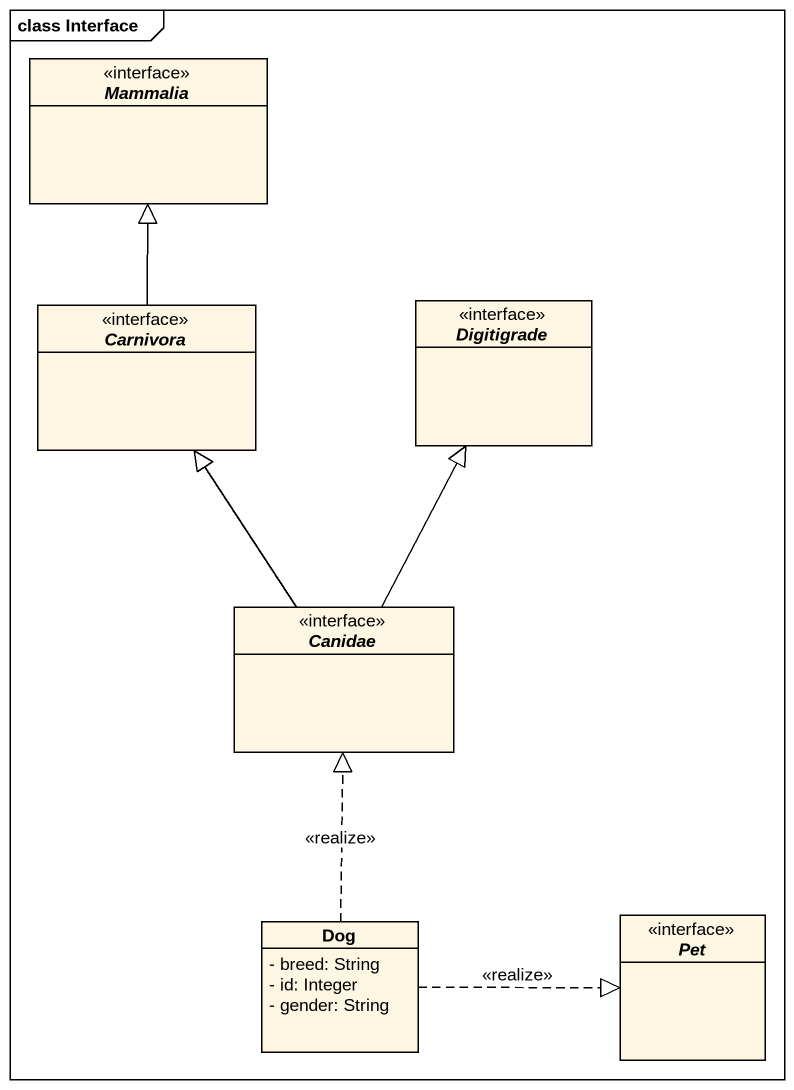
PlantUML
@startuml
mainframe class Interface
hide circle
hide empty members
skinparam classAttributeIconSize 0
interface Mammalia <<interface>>
interface Carnivora <<interface>>
interface Digitigrade <<interface>>
interface Canidae <<interface>>
class Dog {
  - breed: String
  - id: Integer
  - gender: String
}
interface Pet <<interface>>
Carnivora -up-|> Mammalia
Canidae -up-|> Carnivora
Canidae -up-|> Digitigrade
Dog .up.|> Canidae : <<realize>>
Dog .right.|> Pet : <<realize>>
@enduml
